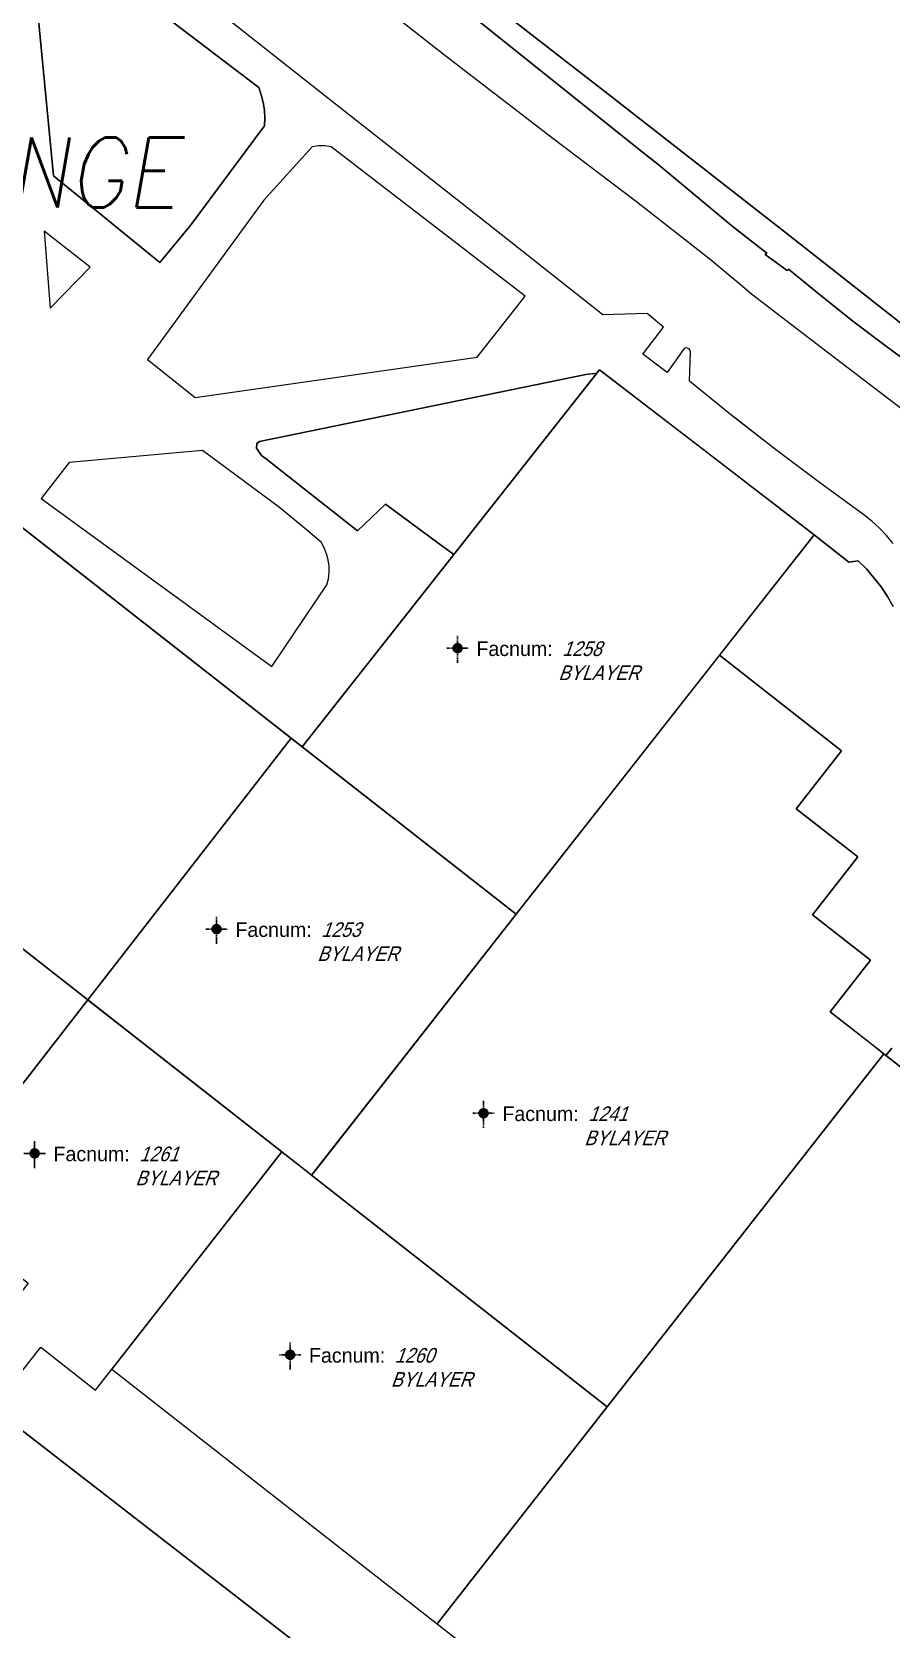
# Model space of a CAD drawing. Header units: inches. Extents: x 1273557 to 1282364, y 239587 to 246310.
# Drawn here: x 1277030.9 to 1277277.2, y 240185.7 to 240643.6 of the extents above; entities that cross this region are included whole.
import ezdxf
from ezdxf.enums import TextEntityAlignment as Align

# ---------------------------------------------------------------- set-up
doc = ezdxf.new("R2010")
doc.units = ezdxf.units.IN
doc.header["$MEASUREMENT"] = 0
doc.linetypes.add('DASHED2', pattern=[0.375, 0.25, -0.125])
doc.layers.add('BLDG-DATA', color=159, linetype='DASHED2', lineweight=30)
for name, color, linetype in [('BLDG-UW', 231, 'Continuous'), ('GRASS', 3, 'Continuous'), ('PATH', 253, 'Continuous'), ('PATH-ISLAND', 252, 'Continuous'), ('REV-ADJUDICATION-NOTES', 2, 'Continuous'), ('STREET-NONUW', 4, 'Continuous'), ('STREET-UW', 50, 'Continuous')]:
    doc.layers.add(name, color=color, linetype=linetype)
doc.styles.add('Revisions', font='simplex.shx', dxfattribs={"width": 0.9, "oblique": 10, "height": 25})
doc.styles.add('SS_LITE', font='FRABK.TTF', dxfattribs={"height": 16})

# ---------------------------------------------------------------- blocks, each defined once
blk = doc.blocks.new('*U1')
for p, q in [((-3.08, 0), (3.08, 0)), ((0, 3.55), (0, -4.2))]:
    blk.add_line(p, q)
at = {"const_width": 1.5}
blk.add_lwpolyline([(-0.75, 0, 1), (0.75, 0, 1)], format="xyb", close=True, dxfattribs=at)
at = {"layer": 'BLDG-DATA', "color": 1, "style": 'SS_LITE'}
blk.add_text('Facnum:', height=4.2, dxfattribs=at).set_placement((27.26, -2.25), align=Align.RIGHT)
at = {"layer": 'BLDG-DATA', "color": 7, "style": 'SS_LITE', "oblique": 20, "width": 0.9, "flags": 8}
for tag, p in [('FACNUM', (29.98, -2.25)), ('OBJECT', (28.84, -9.16))]:
    blk.add_attdef(tag, p, '', height=4.2, dxfattribs=at)

msp = doc.modelspace()

# ---------------------------------------------------------------- linework, layer by layer
at = {"layer": 'BLDG-UW'}
for points in [[(1277046.9, 240366.08), (1277105.2, 240441.14), (1276944.35, 240567.11), (1276944.35, 240567.11), (1276944.35, 240567.11), (1276944.35, 240567.11), (1276944.35, 240567.11), (1276944.35, 240567.11), (1276944.35, 240567.11), (1276944.35, 240567.11), (1276944.35, 240567.11), (1276944.35, 240567.11), (1276885.76, 240492.28), (1276917.59, 240467.35), (1276918.47, 240466.66), (1276970.12, 240426.21)], [(1277255.13, 240499.43), (1277193.65, 240546.76), (1277108.37, 240438.66), (1277193.65, 240546.76), (1277193.65, 240546.76), (1277193.65, 240546.76), (1277193.65, 240546.76), (1277193.65, 240546.76), (1277108.37, 240438.66), (1277169.68, 240390.64)], [(1277111.98, 240316.96), (1277111.09, 240315.82), (1277195.83, 240249.46), (1277275.08, 240350.66), (1277259.69, 240362.7), (1277271.28, 240377.5), (1277254.65, 240390.52), (1277267.63, 240407.09), (1277249.98, 240420.91), (1277263, 240437.54), (1277228.03, 240464.93), (1277169.68, 240390.64)], [(1277102.58, 240322.48), (1277109.03, 240317.43), (1277111.09, 240315.82), (1277169.68, 240390.64), (1277105.2, 240441.14), (1277046.9, 240366.08), (1277047.17, 240365.87)], [(1276970.74, 240425.73), (1276924.85, 240367.02), (1277001.2, 240307.23), (1277046.9, 240366.08)], [(1277102.58, 240322.48), (1277046.9, 240366.08), (1277001.2, 240307.23), (1277029.8, 240284.83), (1277012.64, 240262.91), (1277023.82, 240254.15), (1277033.48, 240266.48), (1277049.13, 240254.23), (1277067.98, 240278.3)], [(1277195.83, 240249.46), (1277147.06, 240187.19), (1277266.58, 240093.63), (1277237.1, 240055.99), (1277262.51, 240036.39), (1277271.19, 240047.65), (1277334.23, 240129.37), (1277335.27, 240130.72), (1277339.32, 240135.98), (1277342.18, 240139.69), (1277345.94, 240144.55), (1277351.93, 240152.32), (1277363.13, 240143.57), (1277368.85, 240143.84), (1277355.36, 240287.79), (1277275.08, 240350.66)], [(1277147.06, 240187.19), (1277195.83, 240249.46), (1277111.09, 240315.82), (1277102.58, 240322.48), (1277053.81, 240260.2)]]:
    msp.add_lwpolyline(points, close=True, dxfattribs=at)
msp.add_lwpolyline([(1276959.1, 240184.19), (1276938.52, 240200.14), (1276956.53, 240223.35), (1276944.31, 240232.86), (1276969.29, 240264.96), (1276973.4, 240261.78), (1277005.87, 240303.57), (1277029.8, 240284.83), (1277012.64, 240262.91), (1277019.72, 240257.35), (1277015.69, 240252.15), (1277209.52, 240101.92)], dxfattribs=at)
at = {"layer": 'GRASS'}
for points in [[(1277097.61, 240616.66), (1277097.7, 240618.91), (1277097.57, 240621.15), (1277097.22, 240623.37), (1277096.67, 240625.55), (1277095.91, 240627.66), (1277044.66, 240666.74), (1277043.63, 240665.24), (1277040, 240660), (1277038.32, 240657.73), (1277035.1, 240653.03), (1277033.28, 240650.39), (1277032.6, 240649.1), (1277037.06, 240602.33), (1277067.62, 240577.5), (1277076.32, 240588.06)], [(1277172.29, 240567.82), (1277116.67, 240610.69), (1277114.89, 240610.96), (1277113.08, 240610.96), (1277111.29, 240610.71), (1277097.4, 240595.39), (1277064.06, 240549.68), (1277077.74, 240538.79), (1277158.5, 240550.41)], [(1277047.58, 240576.15), (1277034.44, 240586.48), (1277036.1, 240564.37)], [(1277192.85, 240545.75), (1277192.35, 240545.72), (1277189.73, 240545.42), (1277096.19, 240526.22), (1277095.4, 240525.62), (1277095.28, 240524.32), (1277096.72, 240522.13), (1277098.14, 240521.09), (1277124.25, 240500.58), (1277132.22, 240508.2), (1277147.31, 240497.11), (1277151.85, 240493.78)], [(1277101.84, 240507.23), (1277079.81, 240523.62), (1277041.56, 240520.18), (1277033.53, 240509.8), (1277099.73, 240461.67), (1277115.46, 240485.08), (1277115.9, 240486.84), (1277116.12, 240488.65), (1277116.1, 240490.46), (1277115.86, 240492.26), (1277115.39, 240494.02), (1277114.7, 240495.7), (1277113.8, 240497.28), (1277109.09, 240501.33)], [(1277015.69, 240252.15), (1277019.72, 240257.35), (1277023.82, 240254.15), (1277033.48, 240266.48), (1277049.13, 240254.23), (1277053.81, 240260.2), (1277227.18, 240124.48), (1277209.52, 240101.92)]]:
    msp.add_lwpolyline(points, close=True, dxfattribs=at)
for points in [[(1277114.82, 240664.07), (1277149.63, 240636.66), (1277180.23, 240613.13), (1277204.25, 240595.03), (1277225.29, 240578.43), (1277233.32, 240571.76), (1277237.18, 240568.56), (1277257.21, 240553.11), (1277279.79, 240535.94)], [(1277285.99, 240546), (1277276.23, 240553.13), (1277266.6, 240560.44), (1277257.11, 240567.93), (1277247.77, 240575.6), (1277247.36, 240575.17), (1277241.07, 240579.84), (1277241.57, 240580.21), (1277232.84, 240586.96), (1277231.01, 240588.48), (1277210.31, 240605.66), (1277205.97, 240609.14), (1277149.47, 240654.46)], [(1277277.82, 240478.88), (1277276.15, 240481.75), (1277274.3, 240484.5), (1277272.29, 240487.14), (1277270.11, 240489.64), (1277267.78, 240492), (1277265.05, 240491.61), (1277255.13, 240499.43), (1277228.03, 240464.93), (1277263, 240437.54), (1277249.98, 240420.91), (1277267.63, 240407.09), (1277254.65, 240390.52), (1277271.28, 240377.5), (1277259.69, 240362.7), (1277272.13, 240352.97), (1277275.72, 240350.15), (1277277.39, 240352.28)]]:
    msp.add_lwpolyline(points, dxfattribs=at)
at = {"layer": 'PATH'}
for points in [[(1277285.45, 240555.81), (1277276.49, 240562.86), (1277248.25, 240585.09), (1277215.58, 240610.6), (1277196.81, 240625.16), (1277173.49, 240643.4), (1277156.34, 240656.76)], [(1277149.47, 240654.46), (1277205.97, 240609.14), (1277210.31, 240605.66), (1277231.01, 240588.48), (1277232.84, 240586.96), (1277241.57, 240580.21), (1277241.07, 240579.84), (1277247.36, 240575.17), (1277247.77, 240575.6), (1277257.11, 240567.93), (1277266.6, 240560.44), (1277276.23, 240553.13), (1277285.99, 240546)], [(1277277.77, 240496.93), (1277275.89, 240499.19), (1277273.87, 240501.33), (1277271.7, 240503.31), (1277269.4, 240505.15), (1277256.67, 240514.41), (1277244.09, 240523.89), (1277232.68, 240532.8), (1277231.68, 240533.58), (1277219.44, 240543.49), (1277219.73, 240551.81), (1277219.61, 240552.31), (1277219.3, 240552.72), (1277218.85, 240552.97), (1277218.33, 240553.01), (1277217.85, 240552.83), (1277213.03, 240545.95), (1277206.04, 240551.25), (1277211.99, 240558.93), (1277207.27, 240562.91), (1277194.59, 240562.48), (1277159.53, 240590.24), (1277116.62, 240624), (1277084.85, 240648.96)], [(1276915.77, 240589.49), (1277108.35, 240438.68), (1277151.83, 240493.79), (1277147.31, 240497.11), (1277132.22, 240508.2), (1277124.25, 240500.58), (1277098.14, 240521.09), (1277096.72, 240522.13), (1277095.28, 240524.32), (1277095.4, 240525.62), (1277096.19, 240526.22), (1277189.73, 240545.42), (1277192.84, 240545.78), (1277193.65, 240546.76), (1277222.25, 240524.75), (1277255.13, 240499.43), (1277255.13, 240499.43), (1277265.05, 240491.61), (1277267.78, 240492), (1277270.11, 240489.64), (1277272.29, 240487.14), (1277274.3, 240484.5), (1277276.15, 240481.75), (1277277.82, 240478.88)], [(1277277.39, 240352.28), (1277275.72, 240350.15), (1277301.64, 240329.86)]]:
    msp.add_lwpolyline(points, dxfattribs=at)
at = {"layer": 'PATH-ISLAND'}
for points in [[(1277067.62, 240577.5), (1277037.06, 240602.33), (1277032.6, 240649.1), (1277033.28, 240650.39), (1277035.1, 240653.03), (1277038.32, 240657.73), (1277040, 240660), (1277043.63, 240665.24), (1277044.66, 240666.74), (1277095.91, 240627.66), (1277096.67, 240625.55), (1277097.22, 240623.37), (1277097.57, 240621.15), (1277097.7, 240618.91), (1277097.61, 240616.66), (1277076.32, 240588.06)], [(1277158.5, 240550.41), (1277172.29, 240567.82), (1277116.67, 240610.69), (1277114.89, 240610.96), (1277113.08, 240610.96), (1277111.29, 240610.71), (1277097.4, 240595.39), (1277064.06, 240549.68), (1277077.74, 240538.79)], [(1277034.44, 240586.48), (1277036.1, 240564.37), (1277047.58, 240576.15)], [(1277079.81, 240523.62), (1277041.56, 240520.18), (1277033.53, 240509.8), (1277099.73, 240461.67), (1277115.46, 240485.08), (1277115.9, 240486.84), (1277116.12, 240488.65), (1277116.1, 240490.46), (1277115.86, 240492.26), (1277115.39, 240494.02), (1277114.7, 240495.7), (1277113.8, 240497.28), (1277109.09, 240501.33), (1277101.84, 240507.23)]]:
    msp.add_lwpolyline(points, close=True, dxfattribs=at)
at = {"layer": 'STREET-NONUW'}
msp.add_lwpolyline([(1277156.34, 240656.76), (1277173.49, 240643.4), (1277196.81, 240625.16), (1277215.58, 240610.6), (1277248.25, 240585.09), (1277276.49, 240562.86), (1277276.49, 240562.86), (1277285.45, 240555.81)], dxfattribs=at)
at = {"layer": 'STREET-UW'}
for points in [[(1277114.82, 240664.07), (1277149.63, 240636.66), (1277180.23, 240613.13), (1277204.25, 240595.03), (1277225.29, 240578.43), (1277233.32, 240571.76), (1277237.18, 240568.56), (1277257.21, 240553.11), (1277279.79, 240535.94)], [(1277277.77, 240496.93), (1277275.89, 240499.19), (1277273.87, 240501.33), (1277271.7, 240503.31), (1277269.4, 240505.15), (1277256.67, 240514.41), (1277244.09, 240523.89), (1277231.68, 240533.58), (1277219.44, 240543.49), (1277219.73, 240551.81), (1277219.61, 240552.31), (1277219.3, 240552.72), (1277218.85, 240552.97), (1277218.33, 240553.01), (1277217.85, 240552.83), (1277213.03, 240545.96), (1277213.03, 240545.95), (1277212.9, 240546.05), (1277206.04, 240551.25), (1277211.99, 240558.93), (1277207.27, 240562.91), (1277194.59, 240562.48), (1277159.53, 240590.24), (1277116.62, 240624), (1277084.85, 240648.96)]]:
    msp.add_lwpolyline(points, dxfattribs=at)

# ---------------------------------------------------------------- block references
at = {"layer": 'BLDG-DATA'}
ref = msp.add_blockref('*U1', (1277152.92, 240466.93), dxfattribs=at)
ref.add_attrib('FACNUM', '1258', (1277182.9, 240464.68), dxfattribs={"color": 7, "height": 4.2, "style": 'SS_LITE', "oblique": 20, "width": 0.9})
ref.add_attrib('OBJECT', 'BYLAYER', (1277181.76, 240457.77), dxfattribs={"color": 7, "height": 4.2, "style": 'SS_LITE', "oblique": 20, "width": 0.9})
ref = msp.add_blockref('*U1', (1277083.84, 240386.38), dxfattribs=at)
ref.add_attrib('FACNUM', '1253', (1277113.82, 240384.13), dxfattribs={"color": 7, "height": 4.2, "style": 'SS_LITE', "oblique": 20, "width": 0.9})
ref.add_attrib('OBJECT', 'BYLAYER', (1277112.68, 240377.23), dxfattribs={"color": 7, "height": 4.2, "style": 'SS_LITE', "oblique": 20, "width": 0.9})
ref = msp.add_blockref('*U1', (1277160.37, 240333.59), dxfattribs=at)
ref.add_attrib('FACNUM', '1241', (1277190.35, 240331.34), dxfattribs={"color": 7, "height": 4.2, "style": 'SS_LITE', "oblique": 20, "width": 0.9})
ref.add_attrib('OBJECT', 'BYLAYER', (1277189.21, 240324.43), dxfattribs={"color": 7, "height": 4.2, "style": 'SS_LITE', "oblique": 20, "width": 0.9})
ref = msp.add_blockref('*U1', (1277031.69, 240322.08), dxfattribs=at)
ref.add_attrib('FACNUM', '1261', (1277061.67, 240319.83), dxfattribs={"color": 7, "height": 4.2, "style": 'SS_LITE', "oblique": 20, "width": 0.9})
ref.add_attrib('OBJECT', 'BYLAYER', (1277060.53, 240312.92), dxfattribs={"color": 7, "height": 4.2, "style": 'SS_LITE', "oblique": 20, "width": 0.9})
ref = msp.add_blockref('*U1', (1277104.93, 240264.33), dxfattribs=at)
ref.add_attrib('FACNUM', '1260', (1277134.91, 240262.08), dxfattribs={"color": 7, "height": 4.2, "style": 'SS_LITE', "oblique": 20, "width": 0.9})
ref.add_attrib('OBJECT', 'BYLAYER', (1277133.77, 240255.17), dxfattribs={"color": 7, "height": 4.2, "style": 'SS_LITE', "oblique": 20, "width": 0.9})

# ---------------------------------------------------------------- texts
at = {"layer": 'REV-ADJUDICATION-NOTES', "style": 'Revisions', "oblique": 10, "width": 0.913884}
msp.add_text('NO CHANGE', height=20, dxfattribs=at).set_placement((1276929.32, 240593.32, 269.89))

doc.saveas('drawing.dxf')
